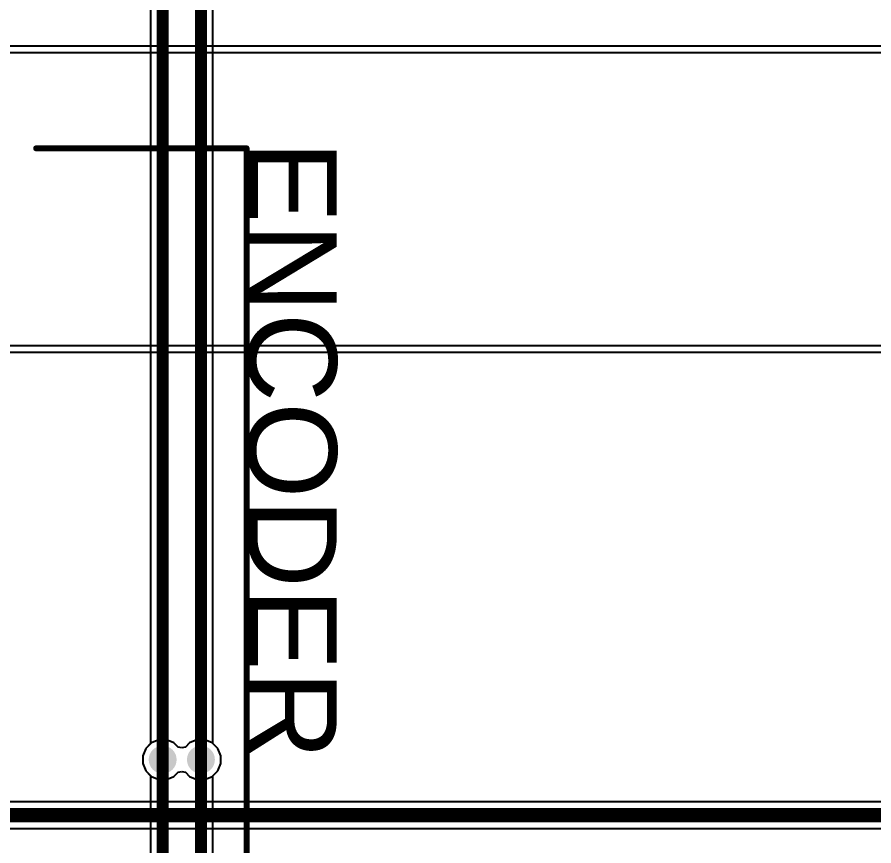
# Model space of a CAD drawing. Header units: millimetres. Extents: x -0.34 to 5.78, y -0.39 to 4.37.
# Drawn here: x 2.953 to 3.677, y 0.445 to 1.146 of the extents above; entities that cross this region are included whole.
import ezdxf

# ---------------------------------------------------------------- set-up
doc = ezdxf.new("R2010")
doc.units = ezdxf.units.MM
doc.header["$MEASUREMENT"] = 0
for name, color, linetype in [('BottomLayer', 5, 'Continuous'), ('BottomSolder', 6, 'Continuous'), ('TopLayer', 1, 'Continuous'), ('TopOverlay', 2, 'Continuous'), ('TopSolder', 216, 'Continuous'), ('ViaHoleLayer', 16, 'Continuous')]:
    doc.layers.add(name, color=color, linetype=linetype)
doc.styles.add('Arial', font='arial.ttf', dxfattribs={"height": 0.2})

# ---------------------------------------------------------------- blocks, each defined once
blk = doc.blocks.new('REC16B25_201_C_21')
at = {"layer": 'TopOverlay', "const_width": 0.005}
for points in [[(0.31496, -0.13704), (0.31496, -0.31496)], [(-0.31496, -0.31496), (0.31496, -0.31496)]]:
    blk.add_lwpolyline(points, dxfattribs=at)
at = {"layer": 'TopOverlay', "const_width": 0.0025}
for points in [[(0.31371, -0.13704, 1), (0.31621, -0.13704, 1)], [(0.31371, -0.31496, 1), (0.31621, -0.31496, 1)], [(0.31371, -0.31496, 1), (0.31621, -0.31496, 1)]]:
    blk.add_lwpolyline(points, format="xyb", close=True, dxfattribs=at)

msp = doc.modelspace()

# ---------------------------------------------------------------- hatches: boundary and pattern name
at = {"layer": 'BottomLayer'}
h = msp.add_hatch(color=5, dxfattribs=at)
edge = h.paths.add_edge_path()
edge.add_arc((3.076, 0.518), 0.01181, 0, 360)
h = msp.add_hatch(color=5, dxfattribs=at)
edge = h.paths.add_edge_path()
edge.add_arc((3.10833, 0.518), 0.01181, 0, 360)
at = {"layer": 'BottomSolder'}
h = msp.add_hatch(color=6, dxfattribs=at)
edge = h.paths.add_edge_path()
edge.add_arc((3.076, 0.518), 0.00991, 0, 360)
h = msp.add_hatch(color=6, dxfattribs=at)
edge = h.paths.add_edge_path()
edge.add_arc((3.10833, 0.518), 0.00991, 0, 360)
at = {"layer": 'TopLayer'}
h = msp.add_hatch(color=1, dxfattribs=at)
edge = h.paths.add_edge_path()
edge.add_arc((3.076, 0.518), 0.01181, 0, 360)
h = msp.add_hatch(color=1, dxfattribs=at)
edge = h.paths.add_edge_path()
edge.add_arc((3.10833, 0.518), 0.01181, 0, 360)
at = {"layer": 'TopSolder'}
h = msp.add_hatch(color=216, dxfattribs=at)
edge = h.paths.add_edge_path()
edge.add_arc((3.076, 0.518), 0.00991, 0, 360)
h = msp.add_hatch(color=216, dxfattribs=at)
edge = h.paths.add_edge_path()
edge.add_arc((3.10833, 0.518), 0.00991, 0, 360)
at = {"layer": 'ViaHoleLayer'}
h = msp.add_hatch(color=16, dxfattribs=at)
edge = h.paths.add_edge_path()
edge.add_arc((3.076, 0.518), 0.00591, 0, 360)
h = msp.add_hatch(color=16, dxfattribs=at)
edge = h.paths.add_edge_path()
edge.add_arc((3.10833, 0.518), 0.00591, 0, 360)

# ---------------------------------------------------------------- linework, layer by layer
at = {"layer": 'BottomLayer'}
for p, q in [((5.292, 1.12141), (2.9059, 1.12141)), ((2.9059, 1.116), (5.292, 1.116)), ((4.47065, 0.868), (2.63173, 0.868)), ((2.6452, 0.86259), (4.45847, 0.86259)), ((3.06648, 0.53225), (3.06175, 0.52752)), ((3.07266, 0.53481), (3.06648, 0.53225)), ((3.07934, 0.53481), (3.07266, 0.53481)), ((3.08552, 0.53225), (3.07934, 0.53481)), ((3.08913, 0.52864), (3.08552, 0.53225)), ((3.09881, 0.53225), (3.0952, 0.52864)), ((3.10499, 0.53481), (3.09881, 0.53225)), ((3.11168, 0.53481), (3.10499, 0.53481)), ((3.11785, 0.53225), (3.11168, 0.53481)), ((3.12258, 0.52752), (3.11785, 0.53225)), ((3.06175, 0.52752), (3.05919, 0.52134)), ((3.09217, 0.52796), (3.08913, 0.52864)), ((3.0952, 0.52864), (3.09217, 0.52796)), ((3.12514, 0.52134), (3.12258, 0.52752)), ((3.05919, 0.52134), (3.05919, 0.51466)), ((3.05919, 0.51466), (3.06175, 0.50848)), ((3.12258, 0.50848), (3.12514, 0.51466)), ((3.12514, 0.51466), (3.12514, 0.52134)), ((3.06175, 0.50848), (3.0658, 0.50442)), ((3.11853, 0.50442), (3.12258, 0.50848)), ((3.0658, 0.50442), (3.0658, 0.431)), ((3.11853, 0.21933), (3.11853, 0.50442))]:
    msp.add_line(p, q, dxfattribs=at)
at = {"layer": 'BottomLayer', "const_width": 0.01}
for points in [[(3.076, 0.431), (3.076, 0.518)], [(3.10833, 0.21933), (3.10833, 0.518)]]:
    msp.add_lwpolyline(points, dxfattribs=at)
at = {"layer": 'BottomLayer', "const_width": 0.005}
for points in [[(3.0735, 0.518, 1), (3.0785, 0.518, 1)], [(3.10583, 0.518, 1), (3.11083, 0.518, 1)]]:
    msp.add_lwpolyline(points, format="xyb", close=True, dxfattribs=at)
at = {"layer": 'TopLayer'}
for p, q in [((3.0658, 1.348), (3.0658, 0.53158)), ((3.11853, 0.53158), (3.11853, 1.351)), ((3.0658, 0.53158), (3.06175, 0.52752)), ((3.12258, 0.52752), (3.11853, 0.53158)), ((3.06175, 0.52752), (3.05919, 0.52134)), ((3.12514, 0.52134), (3.12258, 0.52752)), ((3.05919, 0.52134), (3.05919, 0.51466)), ((3.05919, 0.51466), (3.06175, 0.50848)), ((3.12258, 0.50848), (3.12514, 0.51466)), ((3.12514, 0.51466), (3.12514, 0.52134)), ((3.06175, 0.50848), (3.06648, 0.50375)), ((3.08552, 0.50375), (3.08913, 0.50736)), ((3.08913, 0.50736), (3.09217, 0.50804)), ((3.09217, 0.50804), (3.0952, 0.50736)), ((3.0952, 0.50736), (3.09881, 0.50375)), ((3.11785, 0.50375), (3.12258, 0.50848)), ((3.06648, 0.50375), (3.07266, 0.50119)), ((3.07266, 0.50119), (3.07934, 0.50119)), ((3.07934, 0.50119), (3.08552, 0.50375)), ((3.09881, 0.50375), (3.10499, 0.50119)), ((3.10499, 0.50119), (3.11168, 0.50119)), ((3.11168, 0.50119), (3.11785, 0.50375)), ((4.00135, 0.48222), (2.52157, 0.48222)), ((2.52156, 0.45978), (4.006, 0.45978))]:
    msp.add_line(p, q, dxfattribs=at)
for points, const_width in [([(3.10833, 0.518), (3.10833, 1.351)], 0.01), ([(3.076, 0.518), (3.076, 1.348)], 0.01), ([(2.509, 0.471), (4.006, 0.471)], 0.012)]:
    msp.add_lwpolyline(points, dxfattribs=dict(at, const_width=const_width))
at = {"layer": 'TopLayer', "const_width": 0.005}
for points in [[(3.0735, 0.518, 1), (3.0785, 0.518, 1)], [(3.10583, 0.518, 1), (3.11083, 0.518, 1)]]:
    msp.add_lwpolyline(points, format="xyb", close=True, dxfattribs=at)

# ---------------------------------------------------------------- block references
at = {"rotation": 90}
msp.add_blockref('REC16B25_201_C_21', (2.832, 0.72), dxfattribs=at)

# ---------------------------------------------------------------- texts
at = {"layer": 'TopOverlay', "style": 'Arial'}
msp.add_text('ENCODER', height=0.075, rotation=270, dxfattribs=at).set_placement((3.14814, 1.04153))

doc.saveas('drawing.dxf')
